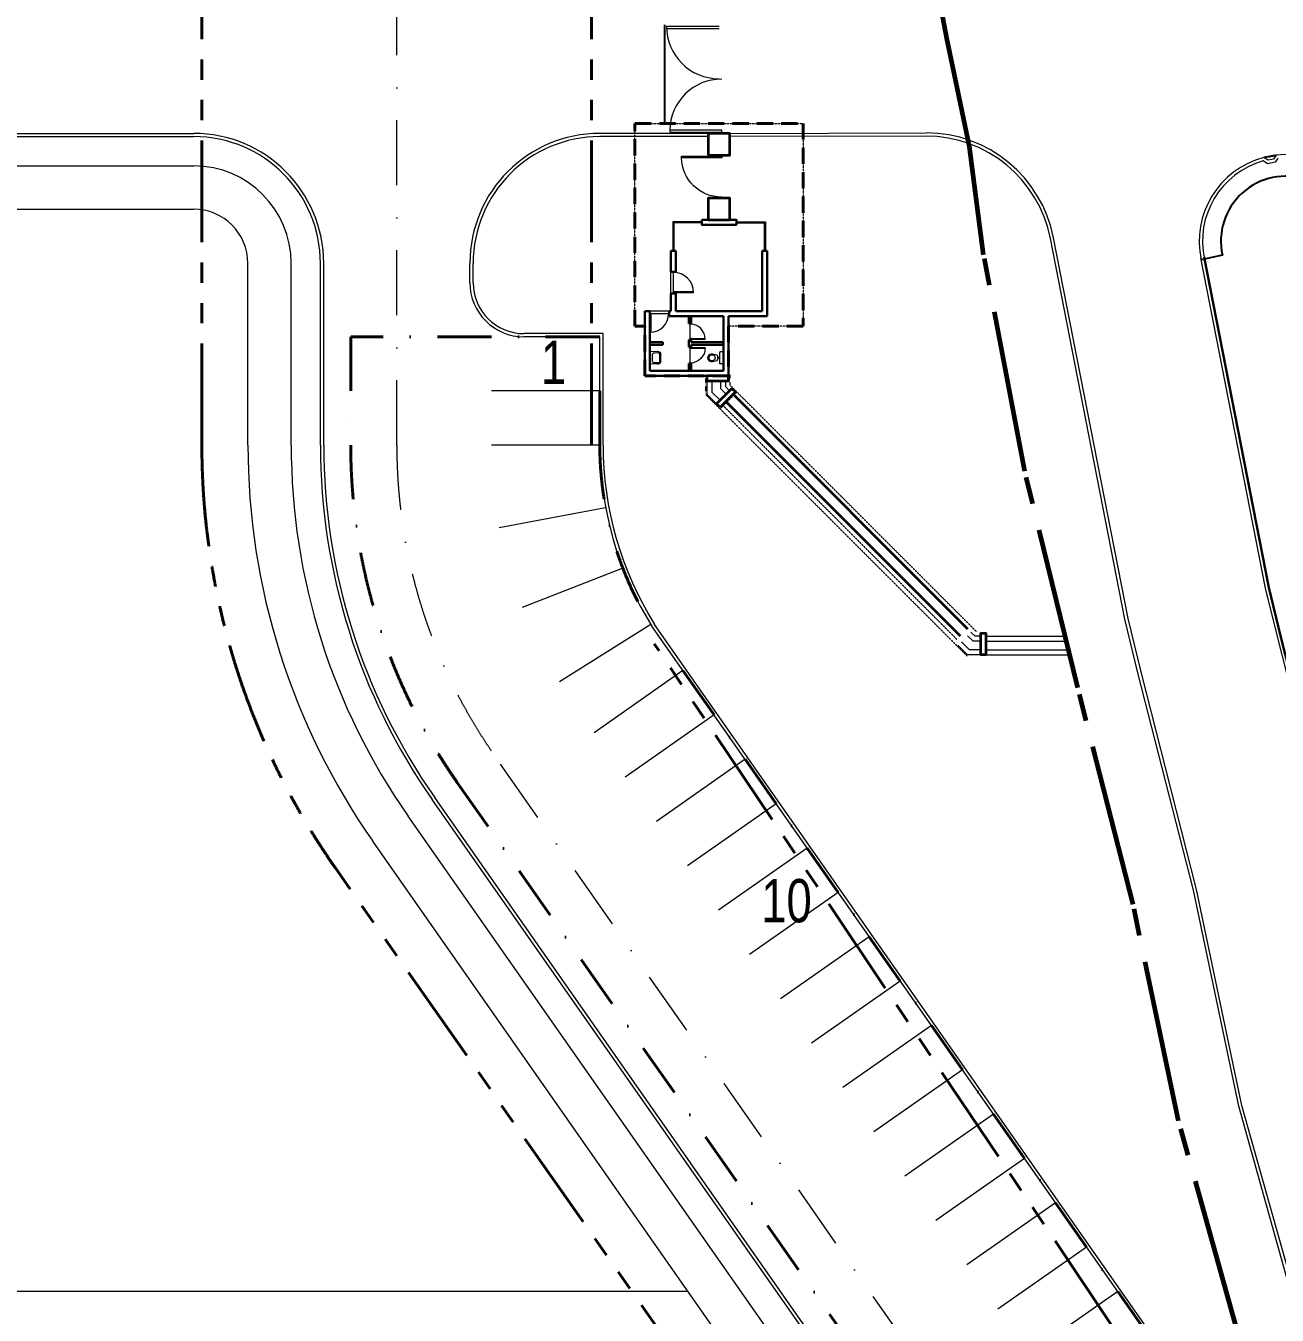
# Model space of a CAD drawing. Header units: inches. Extents: x 5542223 to 12533222, y 497239 to 5189502.
# Drawn here: x 7185816 to 7243605, y 2051986 to 2111526 of the extents above; entities that cross this region are included whole.
import ezdxf

# ---------------------------------------------------------------- set-up
doc = ezdxf.new("R2010")
doc.units = ezdxf.units.IN
doc.header["$MEASUREMENT"] = 0
for name, pattern in [('ACAD_ISO03W100', [30, 12, -18]), ('CENTER2', [1.125, 0.75, -0.125, 0.125, -0.125]), ('DASHDOT', [1, 0.5, -0.25, 0, -0.25]), ('DASHED2', [0.375, 0.25, -0.125]), ('HIDDEN', [0.375, 0.25, -0.125]), ('HIDDEN2', [0.1875, 0.125, -0.0625]), ('PHANTOM2', [1.25, 0.625, -0.125, 0.125, -0.125, 0.125, -0.125])]:
    doc.linetypes.add(name, pattern=pattern)
doc.layers.get('0').update_dxf_attribs({"color": 1})
for name, color, linetype, lineweight in [('above', 7, 'ACAD_ISO03W100', 30), ('Area_parking', 7, 'DASHDOT', 40), ('DIM', 7, 'Continuous', 15), ('DOOR', 7, 'Continuous', 9), ('ELE', 7, 'Continuous', 13), ('GuardHouse', 7, 'Continuous', 40), ('ME-glass', 7, 'Continuous', 13), ('ME-PROP-FITTINGS', 7, 'Continuous', 18), ('ME-WALL', 7, 'Continuous', 30), ('ME-ZERO', 7, 'Continuous', 20), ('new site profile', 7, 'CENTER2', 60), ('PARKING NO TXT', 7, 'Continuous', 9), ('PAVEMENT', 7, 'Continuous', 15), ('PROJECTION', 7, 'HIDDEN', 18), ('Road', 7, 'Continuous', 15), ('Road_center', 7, 'DASHDOT', 13), ('Road_CStone', 8, 'Continuous', 15), ('ROW', 7, 'PHANTOM2', 40), ('S_Curbstone', 8, 'Continuous', 30), ('S_Parkingbays', 7, 'Continuous', 13), ('S_Road', 7, 'Continuous', 20), ('SchLandscape', 7, 'Continuous', 13), ('section', 7, 'Continuous', 35)]:
    doc.layers.add(name, color=color, linetype=linetype, lineweight=lineweight)
doc.layers.add('ME-Text', color=6, linetype='Continuous')
doc.styles.add('Parking_txt', font='arial.ttf', dxfattribs={"width": 0.75})

# ---------------------------------------------------------------- blocks, each defined once
blk = doc.blocks.new('WB-61X51')
for p, q in [((-299, 354), (-286, 19)), ((-266, 0), (266, 0)), ((-239, 366), (-233, 216)), ((-149, 510), (149, 510)), ((-144, 465), (144, 465)), ((-139, 125), (139, 125)), ((233, 216), (239, 366)), ((286, 19), (299, 354))]:
    blk.add_line(p, q)
for centre, radius, start, end in [((-149, 360), 150, 90, 182.24574), ((-266, 20), 20, 182.24574, 270), ((-144, 370), 95, 90, 182.24574), ((-139, 220), 95, 182.24574, 270), ((139, 220), 95, 270, 357.75426), ((144, 370), 95, 357.75426, 90), ((149, 360), 150, 357.75426, 90), ((266, 20), 20, 270, 357.75426)]:
    blk.add_arc(centre, radius, start, end)
blk = doc.blocks.new('WC')
for p, q in [((0, -225), (0, 225)), ((50, 275), (150, 275)), ((200, -225), (200, 225)), ((200, 20), (278, 20)), ((278, -83), (278, 83)), ((388, -14), (388, 14)), ((50, -275), (150, -275)), ((200, -20), (278, -20))]:
    blk.add_line(p, q)
for centre, radius, start, end in [((50, 225), 50, 90, 180), ((150, 225), 50, 0, 90), ((318, 83), 40, 110.56999, 180), ((578, -610), 780, 90, 110.56999), ((488, 14), 100, 98.21321, 180), ((578, -610), 730, 90, 98.21321), ((578, 19), 151, 41.42367, 90), ((578, 19), 101, 41.42367, 90), ((570, 0), 120, 315.60189, 44.39811), ((570, 0), 170, 315.60189, 44.39811), ((50, -225), 50, 180, 270), ((150, -225), 50, 270, 360), ((318, -83), 40, 180, 249.43001), ((578, 610), 780, 249.43001, 270), ((488, -14), 100, 180, 261.78679), ((578, 610), 730, 261.78679, 270), ((578, -19), 101, 270, 318.57633), ((578, -19), 151, 270, 318.57633)]:
    blk.add_arc(centre, radius, start, end)
blk = doc.blocks.new('door left')
at = {"lineweight": 20}
for p, q in [((0.431, 0.944), (0.431, 0)), ((0.472, 0.944), (0.472, 0))]:
    blk.add_line(p, q, dxfattribs=at)
at = {"lineweight": 5}
blk.add_arc((0.472, 0), 0.944, 90, 180, dxfattribs=at)
blk = doc.blocks.new('A$C6ED64923')
at = {"ltscale": 3}
blk.add_lwpolyline([(100, 0), (100, 2400), (0, 2400), (0, 0)], close=True, dxfattribs=at)
blk.add_arc((75, 25), 2375, 359.39691, 89.39691, dxfattribs=at)

msp = doc.modelspace()

# ---------------------------------------------------------------- linework, layer by layer
at = {"color": 8, "linetype": 'HIDDEN2', "ltscale": 5}
msp.add_line((7242982.898, 2105449.079), (7243551.973, 2105556.227), dxfattribs=at)
msp.add_line((7241076.194, 2100935.204), (7240099.715, 2100719.594))
msp.add_circle((6864263.374, 1819279.277), 1322040.52)
msp.add_arc((7244005.633, 2101582.037), 3000, 11.0723475, 192.45135872)
at = {"layer": 'above', "linetype": 'DASHED2', "lineweight": 20, "ltscale": 10}
msp.add_lwpolyline([(7214398.067, 2097660.808), (7213948.067, 2097660.808), (7213948.067, 2107020.808), (7221708.067, 2107020.808), (7221708.067, 2097660.808), (7218273.067, 2097660.808)], dxfattribs=at)
msp.add_lwpolyline([(7214398.067, 2097660.808), (7213948.067, 2097660.808), (7213948.067, 2107020.808), (7221708.067, 2107020.808), (7221708.067, 2097660.808), (7218273.067, 2097660.808)], dxfattribs=at)
at = {"layer": 'Area_parking', "ltscale": 5000}
msp.add_lwpolyline([(7214729.385, 2083797.743, -0.140038223), (7212322.133, 2092162.198), (7212322.133, 2097162.198), (7200822.133, 2097162.198), (7200822.133, 2092162.198, 0.153914721), (7205727.634, 2076603.938), (7228252.194, 2044435.532), (7237672.442, 2051031.661)], format="xyb", close=True, dxfattribs=at)
at = {"layer": 'DIM'}
msp.add_line((7214628.067, 2098340.808), (7214628.067, 2098340.808), dxfattribs=at)
msp.add_line((7214628.067, 2098340.808), (7214628.067, 2098340.808), dxfattribs=at)
at = {"layer": 'DOOR'}
for p, q in [((7215713.067, 2100170.808), (7215713.067, 2099170.808)), ((7215713.067, 2100170.808), (7215713.067, 2099170.808)), ((7215528.067, 2098225.808), (7214628.067, 2098225.808)), ((7215528.067, 2098225.808), (7214628.067, 2098225.808)), ((7216485.567, 2097775.808), (7216485.567, 2097025.808)), ((7216485.567, 2097775.808), (7216485.567, 2097025.808)), ((7216485.567, 2096680.808), (7216485.567, 2095930.808)), ((7216485.567, 2096680.808), (7216485.567, 2095930.808))]:
    msp.add_line(p, q, dxfattribs=at)
at = {"layer": 'ELE'}
for p, q in [((7215598.067, 2099170.808), (7215598.067, 2100170.808)), ((7215598.067, 2099170.808), (7215598.067, 2100170.808)), ((7215528.067, 2098340.808), (7214598.067, 2098340.808)), ((7215528.067, 2098340.808), (7214598.067, 2098340.808)), ((7217273.067, 2095135.808), (7217273.067, 2094513.726)), ((7217273.067, 2095135.808), (7217273.067, 2094513.726)), ((7217273.067, 2095135.808), (7217273.067, 2094513.726)), ((7217503.067, 2095135.808), (7217503.067, 2094608.996)), ((7217503.067, 2095135.808), (7217503.067, 2094608.996)), ((7217503.067, 2095135.808), (7217503.067, 2094608.996)), ((7217893.067, 2095135.808), (7217893.067, 2094770.539)), ((7217893.067, 2095135.808), (7217893.067, 2094770.539)), ((7217893.067, 2095135.808), (7217893.067, 2094770.539)), ((7217893.067, 2094770.539), (7218151.351, 2094512.255)), ((7217893.067, 2094770.539), (7218151.351, 2094512.255)), ((7217893.067, 2094770.539), (7218151.351, 2094512.255)), ((7218123.067, 2095135.808), (7218123.067, 2094865.808)), ((7218123.067, 2095135.808), (7218123.067, 2094865.808)), ((7218123.067, 2095135.808), (7218123.067, 2094865.808)), ((7218123.067, 2094865.808), (7218313.986, 2094674.889)), ((7218123.067, 2094865.808), (7218313.986, 2094674.889)), ((7218123.067, 2094865.808), (7218313.986, 2094674.889)), ((7217273.067, 2094513.726), (7217712.945, 2094073.848)), ((7217273.067, 2094513.726), (7217712.945, 2094073.848)), ((7217273.067, 2094513.726), (7217712.945, 2094073.848)), ((7217503.067, 2094608.996), (7217875.579, 2094236.483)), ((7217503.067, 2094608.996), (7217875.579, 2094236.483)), ((7217503.067, 2094608.996), (7217875.579, 2094236.483)), ((7229559.482, 2083104.124), (7229301.198, 2083362.408)), ((7229559.482, 2083104.124), (7229301.198, 2083362.408)), ((7229559.482, 2083104.124), (7229301.198, 2083362.408)), ((7229654.751, 2083334.124), (7229463.832, 2083525.043)), ((7229654.751, 2083334.124), (7229463.832, 2083525.043)), ((7229654.751, 2083334.124), (7229463.832, 2083525.043)), ((7229924.751, 2083334.124), (7229654.751, 2083334.124)), ((7229924.751, 2083334.124), (7229654.751, 2083334.124)), ((7229924.751, 2083334.124), (7229654.751, 2083334.124)), ((7230154.751, 2083334.124), (7233814.787, 2083334.124)), ((7230154.751, 2083334.124), (7233814.787, 2083334.124)), ((7230154.751, 2083334.124), (7233814.787, 2083334.124)), ((7229302.669, 2082484.124), (7228862.791, 2082924.002)), ((7229302.669, 2082484.124), (7228862.791, 2082924.002)), ((7229302.669, 2082484.124), (7228862.791, 2082924.002)), ((7229397.939, 2082714.124), (7229025.426, 2083086.636)), ((7229397.939, 2082714.124), (7229025.426, 2083086.636)), ((7229397.939, 2082714.124), (7229025.426, 2083086.636)), ((7229924.751, 2082714.124), (7229397.939, 2082714.124)), ((7229924.751, 2082714.124), (7229397.939, 2082714.124)), ((7229924.751, 2082714.124), (7229397.939, 2082714.124)), ((7229924.751, 2083104.124), (7229559.482, 2083104.124)), ((7229924.751, 2083104.124), (7229559.482, 2083104.124)), ((7229924.751, 2083104.124), (7229559.482, 2083104.124)), ((7230154.751, 2083104.124), (7233871.137, 2083104.124)), ((7230154.751, 2083104.124), (7233871.137, 2083104.124)), ((7230154.751, 2083104.124), (7233871.137, 2083104.124)), ((7230154.751, 2082714.124), (7233966.687, 2082714.124)), ((7230154.751, 2082714.124), (7233966.687, 2082714.124)), ((7230154.751, 2082714.124), (7233966.687, 2082714.124)), ((7229924.751, 2082484.124), (7229302.669, 2082484.124)), ((7229924.751, 2082484.124), (7229302.669, 2082484.124)), ((7229924.751, 2082484.124), (7229302.669, 2082484.124)), ((7230154.751, 2082484.124), (7234023.037, 2082484.124)), ((7230154.751, 2082484.124), (7234023.037, 2082484.124)), ((7230154.751, 2082484.124), (7234023.037, 2082484.124))]:
    msp.add_line(p, q, dxfattribs=at)
at = {"layer": 'GuardHouse', "linetype": 'DASHED2', "ltscale": 3000}
msp.add_lwpolyline([(7218273.067, 2095365.808), (7214398.067, 2095365.808), (7214398.067, 2097660.808), (7213948.067, 2097660.808), (7213948.067, 2107020.808), (7221708.067, 2107020.808), (7221708.067, 2097660.808), (7218273.067, 2097660.808), (7218273.067, 2095365.808)], dxfattribs=at)
at = {"layer": 'ME-glass', "ltscale": 3}
for points in [[(7217028.067, 2102480.808), (7215688.067, 2102480.808), (7215688.067, 2101140.808)], [(7217028.067, 2102480.808), (7215688.067, 2102480.808), (7215688.067, 2101140.808)], [(7217028.067, 2102430.808), (7215738.067, 2102430.808), (7215738.067, 2101140.808)], [(7217028.067, 2102430.808), (7215738.067, 2102430.808), (7215738.067, 2101140.808)], [(7218628.067, 2102480.808), (7219968.067, 2102480.808), (7219968.067, 2101140.808)], [(7218628.067, 2102480.808), (7219968.067, 2102480.808), (7219968.067, 2101140.808)], [(7218628.067, 2102430.808), (7219918.067, 2102430.808), (7219918.067, 2101140.808)], [(7218628.067, 2102430.808), (7219918.067, 2102430.808), (7219918.067, 2101140.808)]]:
    msp.add_lwpolyline(points, dxfattribs=at)
at = {"layer": 'ME-Text', "color": 7, "ltscale": 0.1}
msp.add_line((7215328.069, 2107020.808), (7215328.069, 2111568.592), dxfattribs=at)
at = {"layer": 'ME-WALL', "ltscale": 3}
for p, q in [((7215598.067, 2101140.808), (7215598.067, 2100170.808)), ((7215598.067, 2101140.808), (7215828.067, 2101140.808)), ((7215598.067, 2101140.808), (7215598.067, 2100170.808)), ((7215598.067, 2101140.808), (7215828.067, 2101140.808)), ((7215828.067, 2101140.808), (7215828.067, 2100170.808)), ((7215828.067, 2101140.808), (7215828.067, 2100170.808)), ((7219828.067, 2101140.808), (7219828.067, 2098340.808)), ((7220058.067, 2101140.808), (7219828.067, 2101140.808)), ((7219828.067, 2101140.808), (7219828.067, 2098340.808)), ((7220058.067, 2101140.808), (7219828.067, 2101140.808)), ((7220058.067, 2101140.808), (7220058.067, 2098110.808)), ((7220058.067, 2101140.808), (7220058.067, 2098110.808)), ((7220058.067, 2101140.808), (7220058.067, 2098110.808)), ((7220058.067, 2101140.808), (7220058.067, 2098110.808)), ((7215598.067, 2100170.808), (7215828.067, 2100170.808)), ((7215598.067, 2100170.808), (7215828.067, 2100170.808)), ((7215598.067, 2099170.808), (7215828.067, 2099170.808)), ((7215598.067, 2099170.808), (7215598.067, 2098340.808)), ((7215598.067, 2099170.808), (7215828.067, 2099170.808)), ((7215598.067, 2099170.808), (7215598.067, 2098340.808)), ((7215828.067, 2099170.808), (7215828.067, 2098340.808)), ((7215828.067, 2099170.808), (7215828.067, 2098340.808)), ((7214398.067, 2098340.808), (7214628.067, 2098340.808)), ((7214398.067, 2098340.808), (7214398.067, 2095365.808)), ((7214398.067, 2098340.808), (7214628.067, 2098340.808)), ((7214398.067, 2098340.808), (7214398.067, 2095365.808)), ((7214628.067, 2098340.808), (7214628.067, 2095595.808)), ((7214628.067, 2098340.808), (7214628.067, 2095595.808)), ((7215528.067, 2098340.808), (7215598.067, 2098340.808)), ((7215528.067, 2098340.808), (7215528.067, 2098110.808)), ((7215528.067, 2098340.808), (7215598.067, 2098340.808)), ((7215528.067, 2098340.808), (7215528.067, 2098110.808)), ((7215828.067, 2098340.808), (7219828.067, 2098340.808)), ((7215828.067, 2098340.808), (7219828.067, 2098340.808)), ((7215528.067, 2098110.808), (7218043.067, 2098110.808)), ((7215528.067, 2098110.808), (7218043.067, 2098110.808)), ((7216428.067, 2098110.808), (7216428.067, 2097775.808)), ((7216428.067, 2098110.808), (7216428.067, 2097775.808)), ((7216428.067, 2097775.808), (7216543.067, 2097775.808)), ((7216428.067, 2097775.808), (7216543.067, 2097775.808)), ((7216543.067, 2098110.808), (7216543.067, 2097775.808)), ((7216543.067, 2098110.808), (7216543.067, 2097775.808)), ((7218043.067, 2098110.808), (7218043.067, 2095595.808)), ((7218043.067, 2098110.808), (7218043.067, 2095595.808)), ((7218273.067, 2098110.808), (7218273.067, 2095365.808)), ((7218273.067, 2098110.808), (7220058.067, 2098110.808)), ((7218273.067, 2098110.808), (7220058.067, 2098110.808)), ((7218273.067, 2098110.808), (7218273.067, 2095365.808)), ((7218273.067, 2098110.808), (7220058.067, 2098110.808)), ((7218273.067, 2098110.808), (7220058.067, 2098110.808)), ((7216428.067, 2097025.808), (7216428.067, 2096680.808)), ((7216428.067, 2097025.808), (7216543.067, 2097025.808)), ((7216428.067, 2097025.808), (7216428.067, 2096680.808)), ((7216428.067, 2097025.808), (7216543.067, 2097025.808)), ((7216543.067, 2097025.808), (7216543.067, 2096910.808)), ((7216543.067, 2097025.808), (7216543.067, 2096910.808)), ((7214628.067, 2096910.808), (7215228.067, 2096910.808)), ((7214628.067, 2096910.808), (7215228.067, 2096910.808)), ((7214628.067, 2096795.808), (7215228.067, 2096795.808)), ((7214628.067, 2096795.808), (7215228.067, 2096795.808)), ((7215228.067, 2096910.808), (7215228.067, 2096795.808)), ((7215228.067, 2096910.808), (7215228.067, 2096795.808)), ((7216428.067, 2096680.808), (7216543.067, 2096680.808)), ((7216428.067, 2096680.808), (7216543.067, 2096680.808)), ((7216543.067, 2096910.808), (7218043.067, 2096910.808)), ((7216543.067, 2096910.808), (7218043.067, 2096910.808)), ((7216543.067, 2096795.808), (7216543.067, 2096680.808)), ((7216543.067, 2096795.808), (7218043.067, 2096795.808)), ((7216543.067, 2096795.808), (7216543.067, 2096680.808)), ((7216543.067, 2096795.808), (7218043.067, 2096795.808)), ((7216428.067, 2095930.808), (7216543.067, 2095930.808)), ((7216428.067, 2095930.808), (7216428.067, 2095595.808)), ((7216428.067, 2095930.808), (7216543.067, 2095930.808)), ((7216428.067, 2095930.808), (7216428.067, 2095595.808)), ((7216543.067, 2095930.808), (7216543.067, 2095595.808)), ((7216543.067, 2095930.808), (7216543.067, 2095595.808)), ((7214398.067, 2095365.808), (7218273.067, 2095365.808)), ((7214398.067, 2095365.808), (7218273.067, 2095365.808)), ((7214628.067, 2095595.808), (7218043.067, 2095595.808)), ((7214628.067, 2095595.808), (7218043.067, 2095595.808))]:
    msp.add_line(p, q, dxfattribs=at)
msp.add_lwpolyline([(7217028.067, 2102570.808), (7217028.067, 2102340.808), (7218628.067, 2102340.808), (7218628.067, 2102570.808), (7217028.067, 2102570.808)], dxfattribs=at)
msp.add_lwpolyline([(7217028.067, 2102570.808), (7217028.067, 2102340.808), (7218628.067, 2102340.808), (7218628.067, 2102570.808), (7217028.067, 2102570.808)], dxfattribs=at)
at = {"layer": 'new site profile', "ltscale": 10000}
msp.add_lwpolyline([(6761787.133, 1920957.199), (7299897.133, 1920957.199), (7296697.133, 1925957.199), (7294447.133, 1930957.199), (7290447.133, 1940957.199), (7283247.133, 1950957.199), (7280147.133, 1960957.199), (7276897.133, 1970957.199), (7271647.133, 1980957.199), (7267147.133, 1990957.199), (7262497.133, 2000957.199), (7258447.133, 2010957.199), (7254597.133, 2020957.199), (7248947.133, 2030957.199), (7245447.133, 2040957.199), (7241847.133, 2050957.199), (7239047.133, 2060957.199), (7236947.133, 2070957.199), (7234397.133, 2080957.199), (7231947.133, 2090957.199), (7230047.133, 2100957.199), (7229397.133, 2105957.199), (7228347.133, 2110957.199), (7226447.133, 2120957.199)], dxfattribs=at)
at = {"layer": 'PAVEMENT', "ltscale": 6000}
for p, q in [((7160281.306, 2105057.199), (7193572.143, 2105057.199)), ((7160281.306, 2103057.199), (7193572.143, 2103057.199)), ((7196072.133, 2092162.198), (7196072.133, 2100557.203)), ((7198072.133, 2092162.198), (7198072.133, 2100557.203))]:
    msp.add_line(p, q, dxfattribs=at)
for points in [[(7236443.24, 2027943.027), (7203474.96, 2075026.61)], [(7234804.936, 2026795.874), (7201836.655, 2073879.458)]]:
    msp.add_lwpolyline(points, dxfattribs=at)
for centre, radius, start, end in [((7193572.133, 2100557.199), 4500, 0, 90), ((7193572.133, 2100557.199), 2500, 0, 90), ((7227947.133, 2092162.198), 31875, 180, 215.00000002), ((7227947.133, 2092162.198), 29875, 180, 215.00000002)]:
    msp.add_arc(centre, radius, start, end, dxfattribs=at)
at = {"layer": 'PROJECTION', "ltscale": 0.2}
for p, q in [((7218653.397, 2094618.321), (7229737.594, 2083534.124)), ((7218653.397, 2094618.321), (7229737.594, 2083534.124)), ((7218653.397, 2094618.321), (7229737.594, 2083534.124)), ((7217875.579, 2093840.503), (7229281.959, 2082434.124)), ((7217875.579, 2093840.503), (7229281.959, 2082434.124)), ((7217875.579, 2093840.503), (7229281.959, 2082434.124)), ((7217981.645, 2094017.28), (7228806.223, 2083192.702)), ((7217981.645, 2094017.28), (7228806.223, 2083192.702)), ((7217981.645, 2094017.28), (7228806.223, 2083192.702)), ((7217981.645, 2094017.28), (7228806.223, 2083192.702)), ((7217981.645, 2094017.28), (7228806.223, 2083192.702)), ((7217981.645, 2094017.28), (7228806.223, 2083192.702))]:
    msp.add_line(p, q, dxfattribs=at)
msp.add_lwpolyline([(7217223.067, 2094493.016), (7217223.067, 2095415.808), (7218323.067, 2095415.808), (7218323.067, 2094948.651), (7218653.397, 2094618.321), (7217875.579, 2093840.503)], close=True, dxfattribs=at)
msp.add_lwpolyline([(7217223.067, 2094493.016), (7217223.067, 2095415.808), (7218323.067, 2095415.808), (7218323.067, 2094948.651), (7218653.397, 2094618.321), (7217875.579, 2093840.503)], close=True, dxfattribs=at)
msp.add_lwpolyline([(7217223.067, 2094493.016), (7217223.067, 2095415.808), (7218323.067, 2095415.808), (7218323.067, 2094948.651), (7218653.397, 2094618.321), (7217875.579, 2093840.503)], close=True, dxfattribs=at)
at = {"layer": 'Road', "ltscale": 6000}
for p, q in [((7160281.306, 2106557.199), (7193572.144, 2106557.199)), ((7199572.133, 2092162.198), (7199572.133, 2100557.202)), ((7206322.133, 2099662.198), (7206322.133, 2100556.648)), ((7212322.133, 2092162.198), (7212322.133, 2097162.198)), ((7237672.442, 2051031.661), (7214729.385, 2083797.743)), ((7237671.968, 2028803.391), (7204703.694, 2075886.967))]:
    msp.add_line(p, q, dxfattribs=at)
at = {"layer": 'Road'}
for p, q in [((7212322.133, 2097162.198), (7208822.133, 2097162.198)), ((7212322.133, 2094662.198), (7207322.133, 2094662.198)), ((7212322.133, 2092162.198), (7207322.133, 2092162.198)), ((7212594.027, 2089270.449), (7207678.52, 2088344.616)), ((7213389.38, 2086476.609), (7208735.363, 2084658.964)), ((7214682.372, 2083873.455), (7210456.141, 2081232.614))]:
    msp.add_line(p, q, dxfattribs=at)
at = {"layer": 'Road', "ltscale": 3}
msp.add_lwpolyline([(7243551.973, 2105556.227), (7243425.814, 2105366.66), (7243180.708, 2105317.434), (7242982.898, 2105449.079)], dxfattribs=at)
at = {"layer": 'Road', "ltscale": 6000}
for centre, radius, start, end in [((7193572.133, 2100557.199), 6000, 0, 90), ((7212322.284, 2100556.585), 6000.151, 90.00144557, 179.99940122), ((7208822.133, 2099662.198), 2500, 180, 270), ((7227947.133, 2092162.198), 28375, 180, 215.00000001), ((7228165.373, 2092193.184), 15843.27, 180.11205774, 211.99909087)]:
    msp.add_arc(centre, radius, start, end, dxfattribs=at)
at = {"layer": 'Road_center', "ltscale": 6000}
for p, q in [((7202947.133, 2092162.198), (7202947.133, 2200257.199)), ((7240436.607, 2030739.212), (7207468.332, 2077822.787))]:
    msp.add_line(p, q, dxfattribs=at)
msp.add_arc((7227947.133, 2092162.198), 25000, 180, 215.00000001, dxfattribs=at)
at = {"layer": 'Road_CStone', "ltscale": 6000}
for p, q in [((7160281.306, 2106407.199), (7193572.144, 2106407.199)), ((7217328.067, 2106406.737), (7212322.133, 2106406.737)), ((7227388.356, 2106432.037), (7218328.07, 2106417.619)), ((7199422.133, 2092162.198), (7199422.133, 2100557.202)), ((7206472.133, 2099662.198), (7206472.133, 2100556.648)), ((7212472.133, 2097312.198), (7208822.133, 2097312.198)), ((7212472.133, 2092162.198), (7212472.133, 2097312.198)), ((7237881.351, 2050994.825), (7214854.516, 2083880.554)), ((7237549.096, 2028717.355), (7204580.821, 2075800.931))]:
    msp.add_line(p, q, dxfattribs=at)
msp.add_lwpolyline([(7269780.017, 1992087.199), (7265124.432, 2002099.21), (7261110.854, 2012009.278), (7257194.105, 2022182.653), (7251565.968, 2032143.957), (7248146.006, 2041915.278), (7244576.901, 2051829.459), (7241830.42, 2061638.318), (7239737.291, 2071605.6), (7237175.515, 2081651.779), (7236570.823, 2084119.911), (7233129.46, 2101705.524)], dxfattribs=at)
for centre, radius, start, end in [((7193572.133, 2100557.199), 5850, 0, 90), ((7212322.284, 2100556.585), 5850.151, 90.00148263, 179.99938587), ((7227388.356, 2100582.037), 5850, 11.0723972, 90), ((7208822.133, 2099662.198), 2350, 180, 270), ((7227947.133, 2092162.198), 28525, 180, 215.00000001), ((7228165.373, 2092193.184), 15693.27, 180.11205774, 211.98477997)]:
    msp.add_arc(centre, radius, start, end, dxfattribs=at)
at = {"layer": 'ROW', "ltscale": 7500}
for p, q in [((7193947.133, 2092162.198), (7193947.133, 2200257.199)), ((7211947.133, 2092162.198), (7211947.133, 2200257.199)), ((7246408.015, 2035957.199), (7214840.7, 2082984.975)), ((7233064.238, 2025577.024), (7200095.964, 2072660.6))]:
    msp.add_line(p, q, dxfattribs=at)
msp.add_arc((7227947.133, 2092162.198), 34000, 180, 215.00000001, dxfattribs=at)
at = {"layer": 'S_Curbstone', "ltscale": 50}
msp.add_lwpolyline([(7277237.219, 1992087.199), (7275993.015, 1994853.26), (7271362.747, 2004810.825), (7267435.652, 2014507.357), (7263360.412, 2025092.395), (7257784.187, 2034961.82), (7254554.268, 2044190.161), (7251058.52, 2053900.571), (7248439.118, 2063255.579), (7246362.303, 2073145.175), (7243772.567, 2083301.003), (7243213.536, 2085582.759), (7240227.298, 2100842.653)], dxfattribs=at)
at = {"layer": 'S_Parkingbays'}
for p, q in [((7216163.326, 2081749.863), (7212067.566, 2078881.981)), ((7217597.267, 2079701.983), (7213501.507, 2076834.101)), ((7219031.208, 2077654.103), (7214935.448, 2074786.221)), ((7220465.149, 2075606.223), (7216369.389, 2072738.341)), ((7221899.09, 2073558.343), (7217803.33, 2070690.46)), ((7223333.031, 2071510.463), (7219237.271, 2068642.58)), ((7224766.972, 2069462.582), (7220671.212, 2066594.7)), ((7226200.913, 2067414.702), (7222105.153, 2064546.82)), ((7227634.854, 2065366.822), (7223539.094, 2062498.94)), ((7229068.796, 2063318.942), (7224973.035, 2060451.06)), ((7230502.737, 2061271.062), (7226406.976, 2058403.18)), ((7231936.678, 2059223.182), (7227840.918, 2056355.3)), ((7233370.619, 2057175.302), (7229274.859, 2054307.42)), ((7234804.56, 2055127.422), (7230708.8, 2052259.539)), ((7236238.501, 2053079.542), (7232142.741, 2050211.659))]:
    msp.add_line(p, q, dxfattribs=at)
at = {"layer": 'S_Road', "ltscale": 0.1}
msp.add_line((7217328.067, 2106556.737), (7212322.133, 2106556.737), dxfattribs=at)
at = {"layer": 'S_Road', "ltscale": 50}
msp.add_line((7218328.07, 2106557.065), (7227388.356, 2106582.037), dxfattribs=at)
at = {"layer": 'S_Road', "color": 8, "ltscale": 0.1}
msp.add_lwpolyline([(7243637.782, 2105414.423), (7243516.265, 2105231.83), (7243149.328, 2105158.137), (7242956.638, 2105286.373)], dxfattribs=at)
at = {"layer": 'S_Road', "ltscale": 0.1}
for points in [[(7269945.441, 1992087.199), (7265262.042, 2002159.025), (7261250.372, 2012064.383), (7257330.127, 2022246.838), (7251703.135, 2032206.116), (7248287.365, 2041965.459), (7244719.878, 2051875.145), (7241976.2, 2061673.993), (7239883.431, 2071639.561), (7237321.039, 2081688.159), (7236717.353, 2084152.18), (7233276.668, 2101734.332)], [(7277072.742, 1992087.199), (7275856.604, 1994790.868), (7271225.137, 2004751.01), (7267296.134, 2014452.253), (7263224.391, 2025028.209), (7257647.02, 2034899.661), (7254412.909, 2044139.979), (7250915.543, 2053854.885), (7248293.338, 2063219.905), (7246216.163, 2073111.214), (7243627.043, 2083264.623), (7243067.006, 2085550.49), (7240080.09, 2100813.846)]]:
    msp.add_lwpolyline(points, dxfattribs=at)
at = {"layer": 'S_Road', "ltscale": 50}
msp.add_arc((7227388.356, 2100582.037), 6000, 11.0723972, 90, dxfattribs=at)
at = {"layer": 'S_Road', "ltscale": 0.1}
for start, end in [(104.81409587, 192.45135872), (11.0723475, 96.51220898)]:
    msp.add_arc((7244005.633, 2101582.037), 4000, start, end, dxfattribs=at)
at = {"layer": 'S_Road', "color": 8, "ltscale": 0.1}
msp.add_arc((7244005.633, 2101582.037), 3850, 105.81106151, 192.45135872, dxfattribs=at)
at = {"layer": 'SchLandscape', "ltscale": 0.1}
msp.add_lwpolyline([(7216395.552, 2053087.199), (7111837.133, 2053087.199)], dxfattribs=at)
at = {"layer": 'section'}
for p, q in [((7218144.28, 2094179.914), (7228968.857, 2083355.337)), ((7218144.28, 2094179.914), (7228968.857, 2083355.337)), ((7218144.28, 2094179.914), (7228968.857, 2083355.337)), ((7218144.28, 2094179.914), (7228968.857, 2083355.337)), ((7218144.28, 2094179.914), (7228968.857, 2083355.337)), ((7218144.28, 2094179.914), (7228968.857, 2083355.337)), ((7218476.62, 2094512.255), (7229301.198, 2083687.677)), ((7218476.62, 2094512.255), (7229301.198, 2083687.677)), ((7218476.62, 2094512.255), (7229301.198, 2083687.677)), ((7218476.62, 2094512.255), (7229301.198, 2083687.677)), ((7218476.62, 2094512.255), (7229301.198, 2083687.677)), ((7218476.62, 2094512.255), (7229301.198, 2083687.677))]:
    msp.add_line(p, q, dxfattribs=at)
for points in [[(7217328.07, 2105557.065), (7218328.07, 2105557.065), (7218328.07, 2106557.065), (7217328.07, 2106557.065)], [(7217328.07, 2105557.065), (7218328.07, 2105557.065), (7218328.07, 2106557.065), (7217328.07, 2106557.065)], [(7217328.067, 2102570.808), (7218328.067, 2102570.808), (7218328.067, 2103570.808), (7217328.067, 2103570.808)], [(7217328.067, 2102570.808), (7218328.067, 2102570.808), (7218328.067, 2103570.808), (7217328.067, 2103570.808)], [(7217328.067, 2102570.808), (7218328.067, 2102570.808), (7218328.067, 2103570.808), (7217328.067, 2103570.808)], [(7217328.067, 2102570.808), (7218328.067, 2102570.808), (7218328.067, 2103570.808), (7217328.067, 2103570.808)], [(7217328.067, 2102570.808), (7218328.067, 2102570.808), (7218328.067, 2103570.808), (7217328.067, 2103570.808)], [(7217328.067, 2102570.808), (7218328.067, 2102570.808), (7218328.067, 2103570.808), (7217328.067, 2103570.808)], [(7217273.067, 2095365.808), (7217273.067, 2095135.808), (7218273.067, 2095135.808), (7218273.067, 2095365.808)], [(7217273.067, 2095365.808), (7217273.067, 2095135.808), (7218273.067, 2095135.808), (7218273.067, 2095365.808)], [(7217273.067, 2095365.808), (7217273.067, 2095135.808), (7218273.067, 2095135.808), (7218273.067, 2095365.808)], [(7217273.067, 2095365.808), (7217273.067, 2095135.808), (7218273.067, 2095135.808), (7218273.067, 2095365.808)], [(7217273.067, 2095365.808), (7217273.067, 2095135.808), (7218273.067, 2095135.808), (7218273.067, 2095365.808)], [(7217273.067, 2095365.808), (7217273.067, 2095135.808), (7218273.067, 2095135.808), (7218273.067, 2095365.808)], [(7217875.579, 2093911.214), (7217712.945, 2094073.848), (7218420.052, 2094780.955), (7218582.686, 2094618.321)], [(7217875.579, 2093911.214), (7217712.945, 2094073.848), (7218420.052, 2094780.955), (7218582.686, 2094618.321)], [(7217875.579, 2093911.214), (7217712.945, 2094073.848), (7218420.052, 2094780.955), (7218582.686, 2094618.321)], [(7217875.579, 2093911.214), (7217712.945, 2094073.848), (7218420.052, 2094780.955), (7218582.686, 2094618.321)], [(7217875.579, 2093911.214), (7217712.945, 2094073.848), (7218420.052, 2094780.955), (7218582.686, 2094618.321)], [(7217875.579, 2093911.214), (7217712.945, 2094073.848), (7218420.052, 2094780.955), (7218582.686, 2094618.321)], [(7230154.751, 2082484.124), (7229924.751, 2082484.124), (7229924.751, 2083484.124), (7230154.751, 2083484.124)], [(7230154.751, 2082484.124), (7229924.751, 2082484.124), (7229924.751, 2083484.124), (7230154.751, 2083484.124)], [(7230154.751, 2082484.124), (7229924.751, 2082484.124), (7229924.751, 2083484.124), (7230154.751, 2083484.124)], [(7230154.751, 2082484.124), (7229924.751, 2082484.124), (7229924.751, 2083484.124), (7230154.751, 2083484.124)], [(7230154.751, 2082484.124), (7229924.751, 2082484.124), (7229924.751, 2083484.124), (7230154.751, 2083484.124)], [(7230154.751, 2082484.124), (7229924.751, 2082484.124), (7229924.751, 2083484.124), (7230154.751, 2083484.124)]]:
    msp.add_lwpolyline(points, close=True, dxfattribs=at)

# ---------------------------------------------------------------- block references
at = {"layer": 'DIM'}
for p, xscale, yscale, zscale, rotation in [((7215713.067, 2099670.808), 1000, 1000, 1000, 270), ((7215713.067, 2099670.808), 1000, 1000, 1000, 270), ((7215078.067, 2098225.808), 900, 900, 900, 180.0000000000592), ((7215078.067, 2098225.808), 900, 900, 900, 180.0000000000592)]:
    msp.add_blockref('door left', p, dxfattribs=dict(at, xscale=xscale, yscale=yscale, zscale=zscale, rotation=rotation))
at = {"layer": 'DOOR'}
for p, xscale, yscale, zscale, rotation in [((7217828.067, 2110297.314), 2573.529411765281, 2573.529411765281, 2573.529411765257, 90), ((7216485.567, 2097400.808), 750, 750, 750, 270), ((7216485.567, 2097400.808), 750, 750, 750, 270), ((7216485.567, 2096305.808), -750, 750, 750, 270), ((7216485.567, 2096305.808), -750, 750, 750, 270)]:
    msp.add_blockref('door left', p, dxfattribs=dict(at, xscale=xscale, yscale=yscale, zscale=zscale, rotation=rotation))
at = {"layer": 'ME-PROP-FITTINGS', "xscale": -1, "rotation": 270}
msp.add_blockref('WB-61X51', (7214628.067, 2096195.808), dxfattribs=at)
msp.add_blockref('WB-61X51', (7214628.067, 2096195.808), dxfattribs=at)
at = {"layer": 'ME-PROP-FITTINGS', "rotation": 180}
msp.add_blockref('WC', (7218043.067, 2096195.808), dxfattribs=at)
msp.add_blockref('WC', (7218043.067, 2096195.808), dxfattribs=at)
at = {"layer": 'ME-ZERO', "ltscale": 3, "rotation": 90}
msp.add_blockref('A$C6ED64923', (7217953.07, 2106607.065), dxfattribs=at)
msp.add_blockref('A$C6ED64923', (7217953.07, 2106607.065), dxfattribs=at)
at = {"layer": 'ME-ZERO', "ltscale": 3, "xscale": -0.7708701048977673, "yscale": 0.7708701048977673, "zscale": 0.7708701050226247, "rotation": 90}
msp.add_blockref('A$C6ED64923', (7217953.07, 2105507.065), dxfattribs=at)
msp.add_blockref('A$C6ED64923', (7217953.07, 2105507.065), dxfattribs=at)

# ---------------------------------------------------------------- texts
at = {"layer": 'PARKING NO TXT', "style": 'Parking_txt', "width": 0.75}
for s, p in [('1', (7209600.767, 2094990.204)), ('10', (7219779.414, 2070126.741))]:
    msp.add_text(s, height=2000, dxfattribs=at).set_placement(p)

doc.saveas('drawing.dxf')
